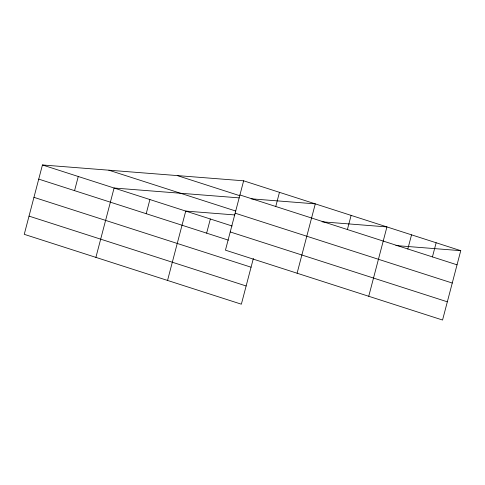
<?xml version="1.0" encoding="UTF-8"?>
<svg xmlns="http://www.w3.org/2000/svg" width="485" height="485" viewBox="0 0 485 485"><rect width="100%" height="100%" fill="white"/><g stroke="black" fill="none" stroke-linecap="round" stroke-linejoin="round"><path stroke-width="0.73" d="M243.64 180.808L225.446 250.163L442.556 320.033L460.75 250.672L243.64 180.808L42.444 164.967L24.25 234.328L241.36 304.192L253.358 258.463M74.557 190.647L78.267 176.498M95.897 257.383L114.09 188.022L239.226 197.874M146.203 213.703L149.913 199.553M167.543 280.439L185.737 211.078L234.782 214.94M206.634 233.152L210.344 218.996M275.753 206.483L279.463 192.333M297.093 273.219L315.286 203.864L251.157 198.814M347.399 229.538L351.11 215.388M368.733 296.274L386.933 226.919L322.046 221.809M407.824 248.987L411.541 234.837M432.432 256.904L436.142 242.755M395.863 245.562L460.75 250.672M239.929 194.958L457.04 264.822M177.243 175.576L239.578 195.637M108.84 170.193L235.655 211.005M235.146 213.176L452.256 283.04M42.444 164.967L232.139 226.01M230.223 231.945L447.334 301.809M38.733 179.117L228.429 240.16M33.956 197.34L251.066 267.205M29.027 216.11L246.137 285.974"/></g></svg>
